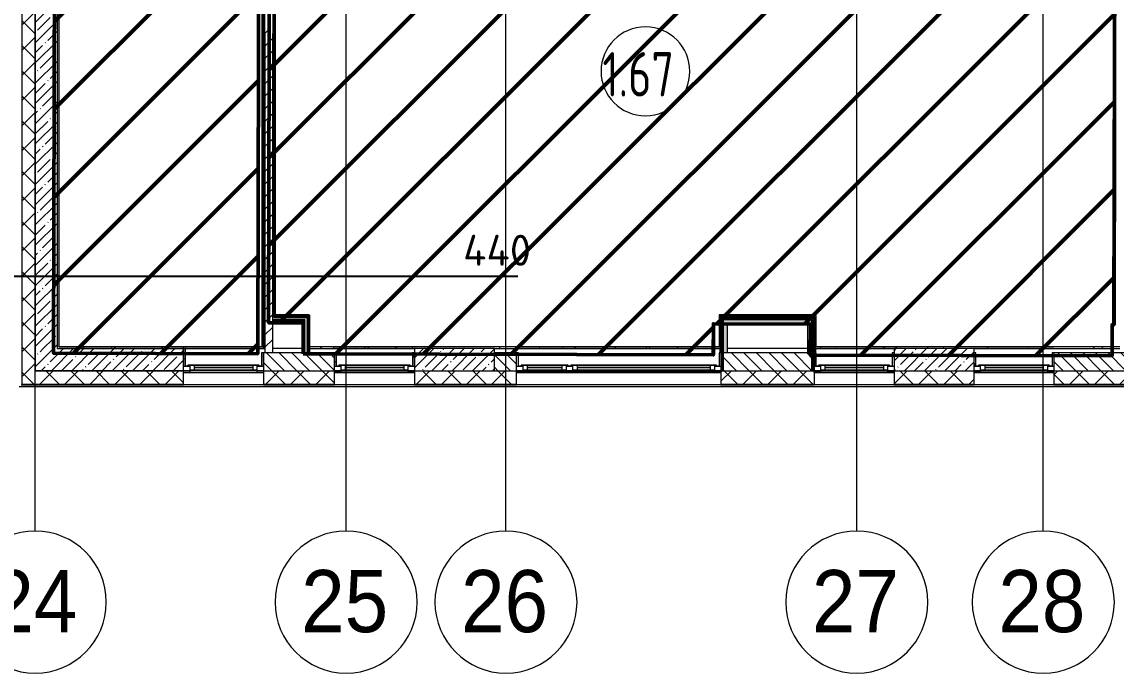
# Model space of a CAD drawing. Header units: millimetres. Extents: x -213547 to 415037, y -3642 to 106956.
# Drawn here: x 89274 to 101595, y -3642 to 3694 of the extents above; entities that cross this region are included whole.
import ezdxf

# ---------------------------------------------------------------- set-up
doc = ezdxf.new("R2010")
doc.units = ezdxf.units.MM
for name, color, linetype, lineweight in [('1)CF2', 3, 'Continuous', 30), ('10)FK4', 3, 'Continuous', 50), ('5.5) Перег WD5', 3, 'Continuous', 40), ('965 СКБ CF2', 5, 'Continuous', 50), ('A-AREA-IDEN', 7, 'Continuous', 9), ('A-FLOR', 7, 'Continuous', 9), ('A-GLAZ', 7, 'Continuous', 9), ('A-GLAZ-1', 7, 'Continuous', 5), ('A-WALL', 7, 'Continuous', 5), ('I-WALL', 7, 'Continuous', 5), ('S-COLS', 7, 'Continuous', 9), ('S-COLS-1', 7, 'Continuous', 5), ('Оси', 7, 'Continuous', 9), ('Оси-1', 7, 'Continuous', 20)]:
    doc.layers.add(name, color=color, linetype=linetype, lineweight=lineweight)
doc.layers.add('A-WALL-1', color=9, linetype='Continuous', lineweight=5, true_color=0x808080)
doc.layers.add('A-WALL-FNSH-1', color=9, linetype='Continuous', lineweight=5, true_color=0x808080)
doc.styles.add('Arial', font='arial.ttf', dxfattribs={"width": 0.9, "height": 700})
doc.styles.add('ISOCPEUR_1', font='isocpeur.ttf', dxfattribs={"height": 350})
doc.styles.add('СПДС', font='ГОСТ тип А.ttf', dxfattribs={"width": 0.9})
doc.dimstyles.new('ISO-2_0_0_9К_Средний_округл2', dxfattribs={"dimscale": 304.8, "dimtxt": 199.196235, "dimasz": 0.492126, "dimexe": 0.393701, "dimexo": 0, "dimgap": 0, "dimtad": 1, "dimdec": 0, "dimrnd": 10, "dimzin": 0, "dimdsep": 46, "dimtxsty": 'ISOCPEUR_1', "dimblk1": 'OBLIQUE', "dimblk2": 'OBLIQUE', "dimsah": 1, "dimcen": 0.09, "dimdle": 0.393701, "dimazin": 0, "dimtfac": 1, "dimtdec": 4, "dimtix": 1, "dimtmove": 0, "dimatfit": 3, "dimfxl": 1, "dimtvp": 1, "dimtolj": 1, "dimtzin": 0, "dimarcsym": 2})
pattern_1 = [(45, (64.7, -136.06), (-141.42136, 141.42136), []), (135, (64.7, -136.06), (-141.42136, -141.42136), [])]
pattern_2 = [(45, (64.7, -136.06), (-114.04925, 114.04925), []), (45, (178.75, -136.06), (-114.04925, 114.04925), [201.612, -40.322, 6.706, -33.617])]
pattern_3 = [(0, (64.7, -136.06), (243.84, 60.96), [20.117, -162.763, 20.117, -162.763, -975.36]), (0, (64.7, -136.06), (243.84, 60.96), [-365.76, 20.117, -345.643, 20.117, -162.763, -426.72]), (0, (64.7, -136.06), (243.84, 60.96), [-914.4, 20.117, -101.803, 20.117, -284.683]), (120, (156.14, -105.58), (-174.71291, 180.691634), [20.117, -162.763, 20.117, -162.763, -975.36]), (120, (156.14, -105.58), (-174.71291, 180.691634), [-365.76, 20.117, -345.643, 20.117, -162.763, -426.72]), (120, (156.14, -105.58), (-174.71291, 180.691634), [-914.4, 20.117, -101.803, 20.117, -284.683]), (240, (186.62, 16.34), (-69.12709, -241.651634), [20.117, -162.763, 20.117, -162.763, -975.36]), (240, (186.62, 16.34), (-69.12709, -241.651634), [-365.76, 20.117, -345.643, 20.117, -162.763, -426.72]), (240, (186.62, 16.34), (-69.12709, -241.651634), [-914.4, 20.117, -101.803, 20.117, -284.683])]
pattern_4 = [(45, (64.7, -136.06), (-212.132, 212.132), []), (135, (64.7, -136.06), (-212.132, -212.132), [])]

# ---------------------------------------------------------------- blocks, each defined once
blk = doc.blocks.new('120_Окно_СКБ_1Ст - 120_Окно_СКБ_1Ст 900х2500_h_ с форточкой-22876038-Объем проектирования 1 этажа')
at = {"layer": 'A-GLAZ'}
for p, q in [((-450, -127), (-450, -57)), ((-450, -57), (-380, -57)), ((-380, -57), (-380, -127)), ((380, -87), (-380, -87)), ((-380, -87), (-380, -127)), ((-330, -137), (-330, -87)), ((330, -137), (330, -87)), ((380, -127), (380, -57)), ((380, -57), (450, -57)), ((380, -127), (380, -87)), ((450, -57), (450, -127)), ((-380, -127), (-450, -127)), ((-380, -127), (-400, -127)), ((-400, -127), (-400, -137)), ((-400, -137), (400, -137)), ((400, -137), (-400, -137)), ((450, -127), (380, -127)), ((400, -127), (380, -127)), ((400, -137), (400, -127))]:
    blk.add_line(p, q, dxfattribs=at)
at = {"layer": 'A-GLAZ-1'}
for p, q in [((450, -57), (-450, -57)), ((-330, -107), (330, -107)), ((330, -117), (-330, -117)), ((-430, -127), (-400, -127)), ((400, -127), (430, -127))]:
    blk.add_line(p, q, dxfattribs=at)
blk = doc.blocks.new('120_Окно_СКБ_2Ст_Фрамуга сверху - 120_Окно_СКБ_2Ст_2300х2500_h_ ДОО-19727959-Объем проектирования 1 этажа')
at = {"layer": 'A-GLAZ'}
for p, q in [((-1150, -127), (-1150, -57)), ((-1150, -57), (-1080, -57)), ((-1080, -57), (-1080, -127)), ((520, -87), (-1080, -87)), ((-1080, -87), (-1080, -127)), ((-1030, -137), (-1030, -87)), ((470, -137), (470, -87)), ((520, -127), (520, -57)), ((520, -57), (590, -57)), ((520, -127), (520, -87)), ((590, -57), (590, -127)), ((1080, -87), (590, -87)), ((590, -87), (590, -127)), ((640, -137), (640, -87)), ((1030, -137), (1030, -87)), ((1080, -127), (1080, -57)), ((1080, -57), (1150, -57)), ((1080, -127), (1080, -87)), ((1150, -57), (1150, -127)), ((-1080, -127), (-1150, -127)), ((-1080, -127), (-1100, -127)), ((-1100, -127), (-1100, -137)), ((-1100, -137), (540, -137)), ((540, -137), (-1100, -137)), ((590, -127), (520, -127)), ((540, -127), (520, -127)), ((540, -137), (540, -127)), ((590, -127), (570, -127)), ((570, -127), (570, -137)), ((570, -137), (1100, -137)), ((1100, -137), (570, -137)), ((1150, -127), (1080, -127)), ((1100, -127), (1080, -127)), ((1100, -137), (1100, -127))]:
    blk.add_line(p, q, dxfattribs=at)
at = {"layer": 'A-GLAZ-1'}
for p, q in [((1150, -57), (-1150, -57)), ((-1080, -57), (1080, -57)), ((-1030, -107), (470, -107)), ((470, -117), (-1030, -117)), ((640, -107), (1030, -107)), ((1030, -117), (640, -117)), ((-1130, -127), (-1100, -127)), ((540, -127), (570, -127)), ((540, -127), (570, -127)), ((1100, -127), (1130, -127))]:
    blk.add_line(p, q, dxfattribs=at)
blk = doc.blocks.new('BSC_Колонна _Прямоугольная - 250х900-23282983-Объем проектирования 1 этажа')
at = {"layer": 'S-COLS-1'}
h = blk.add_hatch(dxfattribs=at)
h.set_pattern_fill('FP_91', color=256, style=0, pattern_type=2)
h.set_pattern_definition([(45, (-99480, -25), (-114.04925, 114.04925), []), (45, (-99365.95, -25), (-114.04925, 114.04925), [201.613, -40.323, 6.706, -33.617])])
h.paths.add_polyline_path([(450, -125), (450, 125), (-450, 125), (-450, -125)])
for p, q in [((450, 125), (-450, 125)), ((-450, 125), (-450, -125)), ((450, -125), (450, 125)), ((-450, -125), (450, -125))]:
    blk.add_line(p, q, dxfattribs=at)
blk = doc.blocks.new('BSC_Колонна _Прямоугольная - 250х900-V83-Объем проектирования 1 этажа')
at = {"layer": 'S-COLS-1'}
h = blk.add_hatch(dxfattribs=at)
h.set_pattern_fill('FP_98', color=256, style=0, pattern_type=2)
h.set_pattern_definition([(45, (-94080, -25), (-114.04925, 114.04925), []), (45, (-93965.95, -25), (-114.04925, 114.04925), [201.613, -40.323, 6.706, -33.617])])
h.paths.add_polyline_path([(-450, -125), (450, -125), (450, 125), (-450, 125), (-450, -34)])
for p, q in [((450, 125), (-450, 125)), ((-450, 125), (-450, -125)), ((450, -125), (450, 125)), ((-450, -125), (450, -125))]:
    blk.add_line(p, q, dxfattribs=at)
blk = doc.blocks.new('Ось сетки - D8-29747960-Объем проектирования 1 этажа')
at = {"layer": 'Оси-1'}
for start, end in [(360, 180), (180, 360)]:
    blk.add_arc((0, 0), 4, start, end, dxfattribs=at)
blk = doc.blocks.new('Марка_Помещения - Номер-25198446-Объем проектирования 1 этажа')
at = {"layer": 'A-AREA-IDEN'}
for start, end in [(360, 180), (180, 360)]:
    blk.add_arc((0, 0), 2.5, start, end, dxfattribs=at)
blk = doc.blocks.new('_Oblique')
at = {"color": 0, "linetype": 'ByBlock', "lineweight": -2}
blk.add_line((-0.5, -0.5), (0.5, 0.5), dxfattribs=at)
blk = doc.blocks.new('*D2019')
at = {"layer": '5.5) Перег WD5', "color": 0, "lineweight": -2, "transparency": 16777216}
for p, q in [((36372, 384), (36372, 949)), ((36812, 384), (36812, 949)), ((36252, 829), (36812, 829)), ((36812, 829), (94860, 829))]:
    blk.add_line(p, q, dxfattribs=at)
at = {"layer": 'Defpoints', "color": 0, "transparency": 16777216}
for p in [(36812, 829), (36372, 384), (36812, 384)]:
    blk.add_point(p, dxfattribs=at)
at = {"layer": '5.5) Перег WD5', "color": 0, "lineweight": -2, "transparency": 16777216, "xscale": 304.8, "yscale": 304.8, "zscale": 304.8, "rotation": 180}
blk.add_blockref('_Oblique', (36372, 829), dxfattribs=at)
at = {"layer": '5.5) Перег WD5', "color": 0, "lineweight": -2, "transparency": 16777216, "xscale": 304.8, "yscale": 304.8, "zscale": 304.8}
blk.add_blockref('_Oblique', (36812, 829), dxfattribs=at)
at = {"layer": '5.5) Перег WD5', "color": 0, "lineweight": 25, "transparency": 16777216, "insert": (94242, 1296), "char_height": 350, "width": 501.06, "attachment_point": 1, "line_spacing_factor": 1.149209, "style": 'ISOCPEUR_1'}
blk.add_mtext('\\A1;440', dxfattribs=at)

msp = doc.modelspace()

# ---------------------------------------------------------------- hatches: boundary and pattern name
at = {"layer": '1)CF2'}
h = msp.add_hatch(dxfattribs=at)
h.set_pattern_fill('ANSI31', color=256, scale=220)
h.paths.add_polyline_path([(91954.1, 10162.6), (89656.1, 10168), (89632.1, -39.9), (91930.1, -45.3)])
h = msp.add_hatch(dxfattribs=at)
h.set_pattern_fill('ANSI31', color=256, scale=220)
h.paths.add_polyline_path([(101581.8, 4920), (94201.8, 4937.4), (94205.2, 6377.4), (92067.2, 6382.4), (92052.9, 304.4), (92443.9, 303.5), (92443.1, -46.5), (97060.1, -57.4), (97060.9, 292.6), (98152.9, 290.1), (98152.1, -59.9), (101550.1, -67.9), (101550.9, 281.6), (101570.9, 281.5)])
at = {"layer": '965 СКБ CF2'}
h = msp.add_hatch(dxfattribs=at)
h.set_pattern_fill('ANSI31', color=256, scale=220)
h.paths.add_polyline_path([(91954.1, 10162.6), (89656.1, 10168), (89632.1, -39.9), (91930.1, -45.3)])
h = msp.add_hatch(dxfattribs=at)
h.set_pattern_fill('ANSI31', color=256, scale=220)
h.paths.add_polyline_path([(101581.8, 4920), (94201.8, 4937.4), (94205.2, 6377.4), (92067.2, 6382.4), (92052.9, 304.4), (92443.9, 303.5), (92443.1, -46.5), (97060.1, -57.4), (97060.9, 292.6), (98152.9, 290.1), (98152.1, -59.9), (101550.1, -67.9), (101550.9, 281.6), (101570.9, 281.5)])
at = {"layer": 'A-WALL'}
h = msp.add_hatch(dxfattribs=at)
h.set_pattern_fill('FP_24', color=256, style=0, pattern_type=2)
h.set_pattern_definition(pattern_1)
h.paths.add_polyline_path([(89424.7, -236.1), (89424.7, 7363.9), (89324.7, 7363.9), (89324.1, 7513.9), (89274.7, 7513.9), (89274.7, -236.1)])
h = msp.add_hatch(dxfattribs=at)
h.set_pattern_fill('FP_2', color=256, style=0, pattern_type=2)
h.set_pattern_definition([(135, (64.7, -136.06), (-70.71068, -70.71068), [])])
h.paths.add_polyline_path([(110794.7, -236.1), (111694.7, -236.1), (111694.7, -36.1), (110794.7, -36.1), (110794.7, -191.1)])
h.paths.add_polyline_path([(119394.7, -236.1), (119394.7, -36.1), (118894.7, -36.1), (118894.7, -236.1)])
h.paths.add_polyline_path([(117094.7, -236.1), (117094.7, -36.1), (116044.7, -36.1), (116044.7, -236.1)])
h.paths.add_polyline_path([(113494.7, -236.1), (113744.7, -236.1), (113744.7, -36.1), (113494.7, -36.1), (113494.7, -143.3)])
h.paths.add_polyline_path([(91994.7, -236.1), (92794.7, -236.1), (92794.7, -36.1), (91994.7, -36.1), (91994.7, -204.5)])
h.paths.add_polyline_path([(94594.7, -236.1), (94844.7, -236.1), (94844.7, -36.1), (94594.7, -36.1), (94594.7, -143.3)])
h.paths.add_polyline_path([(97169.7, -236.1), (98169.7, -236.1), (98169.7, -36.1), (97169.7, -36.1), (97169.7, -143.3)])
h.paths.add_polyline_path([(123794.7, -236.1), (123794.7, -36.1), (123594.7, -36.1), (123594.7, -236.1)])
h.paths.add_polyline_path([(109719.7, -236.1), (109894.7, -236.1), (109894.7, -36.1), (109544.7, -36.1), (109544.7, -236.1), (109634.7, -236.1)])
h.paths.add_polyline_path([(121194.7, -236.1), (121294.7, -236.1), (121294.7, -36.1), (121194.7, -36.1), (121194.7, -147)])
h.paths.add_polyline_path([(100894.7, -236.1), (101794.7, -236.1), (101794.7, -36.1), (100894.7, -36.1), (100894.7, -143.3)])
h.paths.add_polyline_path([(102694.7, -236.1), (102944.7, -236.1), (102944.7, -36.1), (102694.7, -36.1), (102694.7, -143.3)])
h.paths.add_polyline_path([(105244.7, -236.1), (106294.7, -236.1), (106294.7, -36.1), (105244.7, -36.1), (105244.7, -163.9)])
h = msp.add_hatch(dxfattribs=at)
h.set_pattern_fill('FP_24', color=256, style=0, pattern_type=2)
h.set_pattern_definition(pattern_1)
h.paths.add_polyline_path([(89274.7, -386.1), (91094.7, -386.1), (91094.7, -236.1), (89274.7, -236.1)])
h.paths.add_polyline_path([(123594.7, -386.1), (125144.7, -386.1), (125144.7, -236.1), (123594.7, -236.1), (123594.7, -254.1)])
h.paths.add_polyline_path([(121194.7, -386.1), (121294.7, -386.1), (121294.7, -236.1), (120294.7, -236.1), (120294.7, -386.1)])
h.paths.add_polyline_path([(116044.7, -386.1), (117094.7, -386.1), (117094.7, -236.1), (116044.7, -236.1)])
h.paths.add_polyline_path([(117994.7, -386.1), (119394.7, -386.1), (119394.7, -236.1), (117994.7, -236.1)])
h.paths.add_polyline_path([(113744.7, -386.1), (113744.7, -236.1), (112594.7, -236.1), (112594.7, -386.1), (113494.7, -386.1)])
h.paths.add_polyline_path([(109544.7, -386.1), (109894.7, -386.1), (109894.7, -236.1), (109544.7, -236.1)])
h.paths.add_polyline_path([(110794.7, -386.1), (111694.7, -386.1), (111694.7, -236.1), (110794.7, -236.1)])
h.paths.add_polyline_path([(107194.7, -386.1), (108094.7, -386.1), (108094.7, -236.1), (107194.7, -236.1)])
h.paths.add_polyline_path([(105244.7, -386.1), (106294.7, -386.1), (106294.7, -236.1), (105244.7, -236.1)])
h.paths.add_polyline_path([(100894.7, -386.1), (102944.7, -386.1), (102944.7, -236.1), (100894.7, -236.1), (100894.7, -346.6)])
h.paths.add_polyline_path([(99094.7, -386.1), (99994.7, -386.1), (99994.7, -236.1), (99094.7, -236.1), (99094.7, -329.3)])
h.paths.add_polyline_path([(97144.7, -386.1), (98194.7, -386.1), (98194.7, -236.1), (97144.7, -236.1), (97144.7, -310.5)])
h.paths.add_polyline_path([(94642.8, -386.1), (94844.7, -386.1), (94844.7, -236.1), (93694.7, -236.1), (93694.7, -386.1)])
h.paths.add_polyline_path([(92794.7, -386.1), (92794.7, -236.1), (91994.7, -236.1), (91994.7, -386.1), (92579.8, -386.1)])
at = {"layer": 'I-WALL'}
h = msp.add_hatch(dxfattribs=at)
h.set_pattern_fill('FP_191', color=256, style=0, pattern_type=2)
h.set_pattern_definition(pattern_3)
h.paths.add_polyline_path([(89674.7, 13.9), (89694.7, 13.9), (89694.7, 8045), (89682.7, 8045), (89682.7, 8015), (89674.7, 8015), (89674.7, 264.9)])
h.paths.add_polyline_path([(89694.7, 9495), (89694.7, 10242.9), (89674.7, 10243.9), (89675.5, 9525), (89682.7, 9525), (89682.7, 9495)])
h = msp.add_hatch(dxfattribs=at)
h.set_pattern_fill('FP_191', color=256, style=0, pattern_type=2)
h.set_pattern_definition(pattern_3)
h.paths.add_polyline_path([(92014.7, 33.9), (92014.5, 3563.9), (92006.7, 3563.9), (92006.7, 3593.9), (91994.7, 3593.9), (91994.7, 34.9)])
h.paths.add_polyline_path([(92006.7, 5043.9), (92006.7, 5073.9), (92014.7, 5073.9), (92014.7, 10263.9), (91994.7, 10263.9), (91994.7, 5043.9)])
h = msp.add_hatch(dxfattribs=at)
h.set_pattern_fill('FP_22', color=256, style=0, pattern_type=2)
h.set_pattern_definition([(45, (64.7, -136.06), (-70.71068, 70.71068), [])])
h.paths.add_polyline_path([(92014.7, -36.1), (92094.7, -36.1), (92094.7, 3618.9), (92014.7, 3618.9), (92014.7, -6.1)])
h.paths.add_polyline_path([(92064.7, 5018.9), (92094.7, 5018.9), (92094.7, 10263.9), (92014.7, 10263.1), (92014.7, 5018.9), (92047.1, 5018.9)])
h = msp.add_hatch(dxfattribs=at)
h.set_pattern_fill('FP_1', color=256, style=0, pattern_type=2)
h.set_pattern_definition(pattern_2)
h.paths.add_polyline_path([(89424.7, 13.9), (89674.7, 13.9), (89674.7, 7563.9), (89424.7, 7563.9), (89424.7, 4096.6)])
h = msp.add_hatch(dxfattribs=at)
h.set_pattern_fill('FP_191', color=256, style=0, pattern_type=2)
h.set_pattern_definition(pattern_3)
h.paths.add_polyline_path([(92094.7, 388.9), (92114.7, 388.9), (92114.7, 3593.9), (92102.7, 3593.9), (92102.7, 3563.9), (92094.7, 3563.9), (92094.7, 916.6)])
h.paths.add_polyline_path([(92102.7, 5043.9), (92114.7, 5043.9), (92114.7, 6462.9), (92094.7, 6483.9), (92095.1, 5073.9), (92102.7, 5073.9)])
h.paths.add_polyline_path([(92114.7, 6463.9), (92114.7, 6483.9), (92094.7, 6483.9)])
for points in [[(92094.7, 338.9), (92485.7, 338.9), (92485.7, 363.9), (92505.7, 363.9), (92505.7, 338.9), (92510.7, 338.9), (92509.2, 388.9), (92094.7, 386.7), (92094.7, 384.9)], [(92485.7, -36.1), (92510.7, -36.1), (92510.7, 13.9), (92505.7, 13.9), (92505.7, 33.9), (92510.7, 33.9), (92509.7, 338.9), (92505.7, 338.9), (92505.7, 313.9), (92485.7, 313.9), (92485.7, 338.9), (92460.7, 338.9), (92460.7, -36.1)], [(97169.7, -36.1), (97219.7, -36.1), (97219.7, 338.9), (97169.7, 338.9), (97169.7, -22.8)], [(98169.7, 288.9), (98169.7, 338.9), (97219.7, 338.9), (97221.6, 288.9), (98119.7, 288.9)], [(98169.7, -36.1), (98169.7, 288.9), (98119.7, 288.9), (98119.7, -36.1)]]:
    msp.add_hatch(color=256, dxfattribs=at).paths.add_polyline_path(points)
h = msp.add_hatch(dxfattribs=at)
h.set_pattern_fill('FP_191', color=256, style=0, pattern_type=2)
h.set_pattern_definition(pattern_3)
h.paths.add_polyline_path([(97124.7, 33.9), (97144.7, 34), (97144.7, 383.9), (97124.7, 383.9), (97124.7, 41.5)])
h = msp.add_hatch(dxfattribs=at)
h.set_pattern_fill('FP_191', color=256, style=0, pattern_type=2)
h.set_pattern_definition(pattern_3)
h.paths.add_polyline_path([(97144.7, 363.9), (98214.7, 363.9), (98214.7, 383.9), (97144.7, 383.9)])
h = msp.add_hatch(dxfattribs=at)
h.set_pattern_fill('FP_192', color=256, style=0, pattern_type=2)
h.set_pattern_definition(pattern_4)
h.paths.add_polyline_path([(92094.7, 326.4), (92460.7, 326.4), (92460.7, 338.9), (92094.7, 338.9)])
h = msp.add_hatch(dxfattribs=at)
h.set_pattern_fill('FP_192', color=256, style=0, pattern_type=2)
h.set_pattern_definition(pattern_4)
h.paths.add_polyline_path([(92448.2, 313.9), (92448.2, 326.4), (92094.7, 326.4), (92094.7, 313.9), (92435.7, 313.9)])
h = msp.add_hatch(dxfattribs=at)
h.set_pattern_fill('FP_192', color=256, style=0, pattern_type=2)
h.set_pattern_definition(pattern_4)
h.paths.add_polyline_path([(92448.2, -36.1), (92448.2, 313.9), (92435.7, 313.9), (92435.7, -36.1)])
h = msp.add_hatch(dxfattribs=at)
h.set_pattern_fill('FP_192', color=256, style=0, pattern_type=2)
h.set_pattern_definition(pattern_4)
h.paths.add_polyline_path([(92448.2, -36.1), (92460.7, -36.1), (92460.7, 326.4), (92448.2, 326.4), (92448.2, -11.8)])
h = msp.add_hatch(dxfattribs=at)
h.set_pattern_fill('FP_192', color=256, style=0, pattern_type=2)
h.set_pattern_definition(pattern_4)
h.paths.add_polyline_path([(97144.7, -236.1), (97157.2, -236.1), (97157.2, 363.9), (97144.7, 363.9), (97144.7, -184.1)])
h = msp.add_hatch(dxfattribs=at)
h.set_pattern_fill('FP_192', color=256, style=0, pattern_type=2)
h.set_pattern_definition(pattern_4)
h.paths.add_polyline_path([(98194.7, 351.4), (98194.7, 363.9), (97157.2, 363.9), (97157.2, 351.4), (98182.2, 351.4)])
h = msp.add_hatch(dxfattribs=at)
h.set_pattern_fill('FP_192', color=256, style=0, pattern_type=2)
h.set_pattern_definition(pattern_4)
h.paths.add_polyline_path([(97157.2, -236.1), (97169.7, -236.1), (97169.7, 351.4), (97157.2, 351.4), (97157.2, -184.1)])
h = msp.add_hatch(dxfattribs=at)
h.set_pattern_fill('FP_192', color=256, style=0, pattern_type=2)
h.set_pattern_definition(pattern_4)
h.paths.add_polyline_path([(98182.2, 338.9), (98182.2, 351.4), (97169.7, 351.4), (97169.7, 338.9), (98169.7, 338.9)])
h = msp.add_hatch(dxfattribs=at)
h.set_pattern_fill('FP_192', color=256, style=0, pattern_type=2)
h.set_pattern_definition(pattern_4)
h.paths.add_polyline_path([(98182.2, -236.1), (98182.2, 338.9), (98169.7, 338.9), (98169.7, -236.1)])
h = msp.add_hatch(dxfattribs=at)
h.set_pattern_fill('FP_192', color=256, style=0, pattern_type=2)
h.set_pattern_definition(pattern_4)
h.paths.add_polyline_path([(98182.2, -236.1), (98194.7, -236.1), (98194.7, 351.4), (98182.2, 351.4), (98182.2, -184.1)])
h = msp.add_hatch(dxfattribs=at)
h.set_pattern_fill('FP_191', color=256, style=0, pattern_type=2)
h.set_pattern_definition(pattern_3)
h.paths.add_polyline_path([(98214.7, 34.4), (98214.7, 363.9), (98194.7, 363.9), (98194.7, 34.4), (98204.7, 34.4)])
h = msp.add_hatch(dxfattribs=at)
h.set_pattern_fill('FP_1', color=256, style=0, pattern_type=2)
h.set_pattern_definition(pattern_2)
h.paths.add_polyline_path([(90516.7, -236.1), (91094.7, -236.1), (91094.7, 13.9), (89424.7, 13.9), (89424.7, -236.1)])
h = msp.add_hatch(dxfattribs=at)
h.set_pattern_fill('FP_191', color=256, style=0, pattern_type=2)
h.set_pattern_definition(pattern_3)
h.paths.add_polyline_path([(89694.7, 13.9), (91094.7, 13.9), (91094.7, 33.9), (89695.7, 33.9)])
h.paths.add_polyline_path([(92014.7, 13.9), (92014.7, 33.9), (91994.7, 33.9), (91994.7, 13.9)])
h = msp.add_hatch(dxfattribs=at)
h.set_pattern_fill('FP_191', color=256, style=0, pattern_type=2)
h.set_pattern_definition(pattern_3)
h.paths.add_polyline_path([(91094.7, -184.1), (91114.7, -184.1), (91114.7, 13.9), (91094.7, 13.9), (91094.7, -143.3)])
h = msp.add_hatch(dxfattribs=at)
h.set_pattern_fill('FP_191', color=256, style=0, pattern_type=2)
h.set_pattern_definition(pattern_3)
h.paths.add_polyline_path([(96705.9, 13.9), (97144.7, 13.9), (97144.7, 33.9), (92505.7, 33.9), (92505.7, 13.9), (96190.1, 13.9)])
h = msp.add_hatch(dxfattribs=at)
h.set_pattern_fill('FP_191', color=256, style=0, pattern_type=2)
h.set_pattern_definition(pattern_3)
h.paths.add_polyline_path([(101347.8, 13.9), (101634.7, 13.9), (101634.7, 33.9), (98214.7, 33.9), (98214.7, 13.9), (100832, 13.9)])
h = msp.add_hatch(dxfattribs=at)
h.set_pattern_fill('FP_191', color=256, style=0, pattern_type=2)
h.set_pattern_definition(pattern_3)
h.paths.add_polyline_path([(91994.7, -184.1), (91994.7, -36.1), (91974.7, -36.1), (91974.7, -184.1)])
h = msp.add_hatch(dxfattribs=at)
h.set_pattern_fill('FP_191', color=256, style=0, pattern_type=2)
h.set_pattern_definition(pattern_3)
h.paths.add_polyline_path([(92814.7, -184.1), (92814.7, -36.1), (92794.7, -36.1), (92794.7, -184.1)])
h = msp.add_hatch(dxfattribs=at)
h.set_pattern_fill('FP_191', color=256, style=0, pattern_type=2)
h.set_pattern_definition(pattern_3)
h.paths.add_polyline_path([(93694.7, -184.1), (93694.7, -36.1), (93674.7, -36.1), (93674.7, -184.1)])
h = msp.add_hatch(dxfattribs=at)
h.set_pattern_fill('FP_191', color=256, style=0, pattern_type=2)
h.set_pattern_definition(pattern_3)
h.paths.add_polyline_path([(94864.7, -184.1), (94864.7, -36.1), (94844.7, -36.1), (94844.7, -184.1)])
h = msp.add_hatch(dxfattribs=at)
h.set_pattern_fill('FP_191', color=256, style=0, pattern_type=2)
h.set_pattern_definition(pattern_3)
h.paths.add_polyline_path([(98214.7, -184.1), (98214.7, -36.1), (98194.7, -36.1), (98194.7, -184.1)])
h = msp.add_hatch(dxfattribs=at)
h.set_pattern_fill('FP_191', color=256, style=0, pattern_type=2)
h.set_pattern_definition(pattern_3)
h.paths.add_polyline_path([(99074.7, -184.1), (99094.7, -184.1), (99094.7, -36.1), (99074.7, -36.1), (99074.7, -174.1)])
h = msp.add_hatch(dxfattribs=at)
h.set_pattern_fill('FP_191', color=256, style=0, pattern_type=2)
h.set_pattern_definition(pattern_3)
h.paths.add_polyline_path([(100014.7, -184.1), (100014.7, -36.1), (99994.7, -36.1), (99994.7, -184.1)])
h = msp.add_hatch(dxfattribs=at)
h.set_pattern_fill('FP_191', color=256, style=0, pattern_type=2)
h.set_pattern_definition(pattern_3)
h.paths.add_polyline_path([(100894.7, -184.1), (100894.7, -36.1), (100874.7, -36.1), (100874.7, -184.1)])

# ---------------------------------------------------------------- linework, layer by layer
msp.add_lwpolyline([(91999.5, 3538.5), (92002.8, 4938.5)])
at = {"layer": '10)FK4'}
for points in [[(91992.7, 34.9), (91993.7, 10243.9), (89694.7, 10243.9)], [(91993.7, 34.9), (91994.7, 10243.9), (89695.7, 10243.9)], [(92113.7, 363.9), (92114.7, 567.6), (92114.7, 6462.9), (94252.7, 6483.9), (94273.7, 5263.9)], [(92114.7, 363.9), (92115.7, 567.6), (92115.7, 6462.9), (94253.7, 6483.9), (94274.7, 5263.9)]]:
    msp.add_lwpolyline(points, dxfattribs=at)
at = {"layer": '10)FK4', "flags": 128}
for points in [[(91953.3, 10162.6), (89655.3, 10168), (89631.4, -39.9), (91929.3, -45.3)], [(91954.1, 10162.6), (89656.1, 10168), (89632.1, -39.9), (91930.1, -45.3)], [(92442.3, -46.5), (97059.3, -57.4), (97060.2, 292.6), (98152.1, 290.1), (98151.3, -59.9), (101549.3, -67.9), (101550.1, 281.6), (101570.1, 281.5), (101581, 4920), (94201, 4937.4), (94204.4, 6377.4), (92066.4, 6382.4), (92052.2, 304.4), (92443.2, 303.5)], [(92443.1, -46.5), (97060.1, -57.4), (97060.9, 292.6), (98152.9, 290.1), (98152.1, -59.9), (101550.1, -67.9), (101550.9, 281.6), (101570.9, 281.5), (101581.8, 4920), (94201.8, 4937.4), (94205.2, 6377.4), (92067.2, 6382.4), (92052.9, 304.4), (92443.9, 303.5)]]:
    msp.add_lwpolyline(points, close=True, dxfattribs=at)
at = {"layer": '5.5) Перег WD5'}
for points in [[(92505.7, -36.1), (92505.7, 384.9), (92094.7, 384.9)], [(98194.7, -36.1), (98194.7, 363.9), (97144.7, 363.9), (97144.7, -36.1)]]:
    msp.add_lwpolyline(points, dxfattribs=at)
at = {"layer": 'A-FLOR'}
for p, q in [((89694.7, 33.9), (89694.7, 7394.8)), ((91994.7, 34.9), (91994.7, 3668.9)), ((92006.7, 3593.9), (91994.7, 3593.9)), ((92114.7, 3593.9), (92102.7, 3593.9)), ((92114.7, 388.9), (92114.7, 3593.9)), ((98204.7, 393.9), (97124.7, 393.9)), ((97124.7, 393.9), (97124.7, 33.9)), ((98204.7, 383.9), (98204.7, 393.9)), ((91994.7, 33.9), (89695.7, 33.9)), ((92435.7, 13.9), (92094.7, 13.9)), ((97124.7, 33.9), (92510.7, 33.9)), ((98119.7, 13.9), (97221.6, 13.9)), ((101634.7, 33.9), (98214.7, 33.9))]:
    msp.add_line(p, q, dxfattribs=at)
at = {"layer": 'A-WALL'}
for p, q in [((89274.7, 7513.9), (89274.7, -386.1)), ((92114.7, 3593.9), (92114.7, 3593.9)), ((92505.7, 383.9), (92505.7, 33.9)), ((92460.7, 338.9), (92094.7, 338.9)), ((92448.2, 326.4), (92094.7, 326.4)), ((92448.2, -36.1), (92448.2, 326.4)), ((92460.7, -36.1), (92460.7, 338.9)), ((97144.7, 13.9), (97144.7, 363.9)), ((97157.2, 351.4), (97157.2, -236.1)), ((98182.2, 351.4), (97157.2, 351.4)), ((97169.7, 338.9), (97169.7, -236.1)), ((98169.7, 338.9), (97169.7, 338.9)), ((98169.7, -236.1), (98169.7, 338.9)), ((98182.2, -236.1), (98182.2, 351.4)), ((89695.7, 33.9), (89694.7, 33.9)), ((91994.7, 34.9), (91994.7, 33.9)), ((91994.7, -236.1), (92794.7, -236.1)), ((91994.7, -236.1), (93694.7, -236.1)), ((94594.7, -236.1), (94844.7, -236.1)), ((94594.7, -236.1), (99094.7, -236.1)), ((97169.7, -236.1), (98169.7, -236.1)), ((99994.7, -236.1), (101794.7, -236.1)), ((100894.7, -236.1), (101794.7, -236.1)), ((108094.7, -416.1), (89244.7, -416.1)), ((89271.7, -389.1), (91094.7, -389.1)), ((89274.7, -386.1), (91094.7, -386.1)), ((91994.7, -394.1), (91094.7, -394.1)), ((91994.7, -386.1), (92794.7, -386.1)), ((91994.7, -389.1), (92794.7, -389.1)), ((93694.7, -394.1), (92794.7, -394.1)), ((93694.7, -386.1), (94844.7, -386.1)), ((93694.7, -389.1), (94844.7, -389.1)), ((97144.7, -394.1), (94844.7, -394.1)), ((97144.7, -386.1), (98194.7, -386.1)), ((97144.7, -389.1), (98194.7, -389.1)), ((99094.7, -394.1), (98194.7, -394.1)), ((99094.7, -386.1), (99994.7, -386.1)), ((99094.7, -389.1), (99994.7, -389.1)), ((100894.7, -394.1), (99994.7, -394.1)), ((100894.7, -386.1), (102944.7, -386.1)), ((100894.7, -389.1), (102944.7, -389.1))]:
    msp.add_line(p, q, dxfattribs=at)
at = {"layer": 'A-WALL-1'}
for p, q in [((89424.7, 8015), (89424.7, -236.1)), ((89674.7, 13.9), (89674.7, 8015)), ((92006.7, 3593.9), (91994.7, 3593.9)), ((92114.7, 3593.9), (92102.7, 3593.9)), ((92014.7, -36.1), (92014.7, 3563.9)), ((92094.7, 3563.9), (92094.7, -36.1)), ((92510.7, 388.9), (92094.7, 388.9)), ((92114.7, 383.9), (92114.7, 363.9)), ((92510.7, -36.1), (92510.7, 388.9)), ((98214.7, 383.9), (97124.7, 383.9)), ((92094.7, 313.9), (92435.7, 313.9)), ((92114.7, 363.9), (92485.7, 363.9)), ((92435.7, 313.9), (92435.7, -36.1)), ((92485.7, 363.9), (92485.7, -36.1)), ((98194.7, 363.9), (97144.7, 363.9)), ((97219.7, -36.1), (97219.7, 288.9)), ((97219.7, 288.9), (98119.7, 288.9)), ((98119.7, 288.9), (98119.7, -36.1)), ((98194.7, 363.9), (98194.7, -386.1)), ((89674.7, 13.9), (91114.7, 13.9)), ((91094.7, -386.1), (91094.7, 33.9)), ((91114.7, -184.1), (91114.7, 13.9)), ((91994.7, 33.9), (91994.7, 13.9)), ((91994.7, 13.9), (92014.7, 13.9)), ((92505.7, -36.1), (92505.7, 13.9)), ((92505.7, 13.9), (93694.7, 13.9)), ((94594.7, 13.9), (97144.7, 13.9)), ((97144.7, 13.9), (97144.7, -386.1)), ((98214.7, 33.9), (98214.7, 34.9)), ((98214.7, 13.9), (99094.7, 13.9)), ((98214.7, -184.1), (98214.7, 13.9)), ((99994.7, 13.9), (101634.7, 13.9)), ((91974.7, -36.1), (91974.7, -184.1)), ((91994.7, -36.1), (91974.7, -36.1)), ((92794.7, -36.1), (91994.7, -36.1)), ((91994.7, -36.1), (91994.7, -386.1)), ((92794.7, -386.1), (92794.7, -36.1)), ((92814.7, -36.1), (92794.7, -36.1)), ((92814.7, -184.1), (92814.7, -36.1)), ((93674.7, -36.1), (93674.7, -184.1)), ((93694.7, -36.1), (93674.7, -36.1)), ((94844.7, -36.1), (94594.7, -36.1)), ((94844.7, -386.1), (94844.7, -36.1)), ((94864.7, -36.1), (94844.7, -36.1)), ((94864.7, -184.1), (94864.7, -36.1)), ((97124.7, -36.1), (97124.7, -184.1)), ((97144.7, -36.1), (97124.7, -36.1)), ((98169.7, -36.1), (97169.7, -36.1)), ((98194.7, -36.1), (98214.7, -36.1)), ((98214.7, -36.1), (98194.7, -36.1)), ((98214.7, -36.1), (98194.7, -36.1)), ((99094.7, -36.1), (99074.7, -36.1)), ((99074.7, -36.1), (99074.7, -184.1)), ((99094.7, -36.1), (99074.7, -36.1)), ((100014.7, -36.1), (99994.7, -36.1)), ((100014.7, -184.1), (100014.7, -36.1)), ((100874.7, -36.1), (100874.7, -184.1)), ((100894.7, -36.1), (100874.7, -36.1)), ((101794.7, -36.1), (100894.7, -36.1)), ((100894.7, -36.1), (100894.7, -386.1)), ((91994.7, -236.1), (89424.7, -236.1)), ((89424.7, -236.1), (91094.7, -236.1)), ((91094.7, -184.1), (91114.7, -184.1)), ((91974.7, -184.1), (91994.7, -184.1)), ((92794.7, -184.1), (92814.7, -184.1)), ((93674.7, -184.1), (93694.7, -184.1)), ((93694.7, -236.1), (93694.7, -386.1)), ((94844.7, -184.1), (94864.7, -184.1)), ((97124.7, -184.1), (97144.7, -184.1)), ((98194.7, -184.1), (98214.7, -184.1)), ((98194.7, -184.1), (98214.7, -184.1)), ((99074.7, -184.1), (99094.7, -184.1)), ((99074.7, -184.1), (99094.7, -184.1)), ((99094.7, -236.1), (99094.7, -386.1)), ((99994.7, -184.1), (100014.7, -184.1)), ((99994.7, -386.1), (99994.7, -236.1)), ((100874.7, -184.1), (100894.7, -184.1))]:
    msp.add_line(p, q, dxfattribs=at)
at = {"layer": 'A-WALL-FNSH-1'}
for p, q in [((89695.7, 34.9), (89695.7, 8070)), ((91994.7, 3618.9), (91993.7, 3618.9)), ((91993.7, 3618.9), (91993.7, 34.9)), ((92114.7, 3618.9), (92114.7, 3593.9)), ((92115.7, 3618.9), (92114.7, 3618.9)), ((92115.7, 384.9), (92115.7, 3618.9)), ((92114.7, 388.9), (92114.7, 383.9)), ((92114.7, 383.9), (92505.7, 383.9)), ((92506.7, 384.9), (92115.7, 384.9)), ((92506.7, 34.9), (92506.7, 384.9)), ((97123.7, 384.9), (97123.7, 34.9)), ((98215.7, 384.9), (97123.7, 384.9)), ((98214.7, 383.9), (98214.7, 34.9)), ((98215.7, 34.9), (98215.7, 384.9)), ((89695.7, 34.9), (91994.7, 34.9)), ((91115.7, 13.9), (91114.7, 13.9)), ((91115.7, -184.1), (91115.7, 13.9)), ((92505.7, 33.9), (92510.7, 33.9)), ((92794.7, 34.9), (92506.7, 34.9)), ((92794.7, 33.9), (92794.7, 34.9)), ((94844.7, 34.9), (93694.7, 34.9)), ((93694.7, 34.9), (93694.7, 33.9)), ((94844.7, 33.9), (94844.7, 34.9)), ((98214.7, 34.9), (98215.7, 34.9)), ((99994.7, 34.9), (99094.7, 34.9)), ((99094.7, 34.9), (99094.7, 33.9)), ((99994.7, 33.9), (99994.7, 34.9)), ((101613.7, 34.9), (100894.7, 34.9)), ((100894.7, 34.9), (100894.7, 33.9)), ((91973.7, -36.1), (91973.7, -184.1)), ((91974.7, -36.1), (91973.7, -36.1)), ((92815.7, -36.1), (92814.7, -36.1)), ((92815.7, -184.1), (92815.7, -36.1)), ((93673.7, -36.1), (93673.7, -184.1)), ((93674.7, -36.1), (93673.7, -36.1)), ((94865.7, -36.1), (94864.7, -36.1)), ((94865.7, -184.1), (94865.7, -36.1)), ((97123.7, -36.1), (97123.7, -184.1)), ((97124.7, -36.1), (97123.7, -36.1)), ((98215.7, -36.1), (98214.7, -36.1)), ((98215.7, -36.1), (98214.7, -36.1)), ((98215.7, -184.1), (98215.7, -36.1)), ((99074.7, -36.1), (99073.7, -36.1)), ((99073.7, -36.1), (99073.7, -184.1)), ((99074.7, -36.1), (99073.7, -36.1)), ((100015.7, -36.1), (100014.7, -36.1)), ((100015.7, -184.1), (100015.7, -36.1)), ((100873.7, -36.1), (100873.7, -184.1)), ((100874.7, -36.1), (100873.7, -36.1)), ((91114.7, -184.1), (91115.7, -184.1)), ((91973.7, -184.1), (91974.7, -184.1)), ((92814.7, -184.1), (92815.7, -184.1)), ((93673.7, -184.1), (93674.7, -184.1)), ((94864.7, -184.1), (94865.7, -184.1)), ((97123.7, -184.1), (97124.7, -184.1)), ((98214.7, -184.1), (98215.7, -184.1)), ((98214.7, -184.1), (98215.7, -184.1)), ((99073.7, -184.1), (99074.7, -184.1)), ((99073.7, -184.1), (99074.7, -184.1)), ((100014.7, -184.1), (100015.7, -184.1)), ((100873.7, -184.1), (100874.7, -184.1)), ((89266.7, -394.1), (91094.7, -394.1)), ((91094.7, -394.1), (91094.7, -386.1)), ((91994.7, -386.1), (91994.7, -394.1)), ((91994.7, -394.1), (92794.7, -394.1)), ((92794.7, -394.1), (92794.7, -386.1)), ((93694.7, -386.1), (93694.7, -394.1)), ((93694.7, -394.1), (94844.7, -394.1)), ((94844.7, -394.1), (94844.7, -386.1)), ((97144.7, -386.1), (97144.7, -394.1)), ((97144.7, -394.1), (98194.7, -394.1)), ((98194.7, -394.1), (98194.7, -386.1)), ((99094.7, -386.1), (99094.7, -394.1)), ((99094.7, -394.1), (99994.7, -394.1)), ((99994.7, -394.1), (99994.7, -386.1)), ((100894.7, -386.1), (100894.7, -394.1)), ((100894.7, -394.1), (102944.7, -394.1))]:
    msp.add_line(p, q, dxfattribs=at)
at = {"layer": 'I-WALL'}
for p, q in [((91115.7, 13.9), (91994.7, 13.9)), ((91994.7, 33.9), (91994.7, 33.9)), ((92794.7, 34.9), (93694.7, 34.9)), ((94844.7, 34.9), (97122.8, 34.9)), ((97122.8, 34.9), (97122.8, 33.9)), ((97219.7, 13.9), (97221.6, 13.9)), ((98215.7, 34.9), (99094.7, 34.9)), ((99994.7, 34.9), (100894.7, 34.9)), ((91994.7, -236.1), (91094.7, -236.1)), ((93694.7, -236.1), (92794.7, -236.1)), ((97144.7, -236.1), (94844.7, -236.1)), ((99094.7, -236.1), (98194.7, -236.1)), ((100894.7, -236.1), (99994.7, -236.1))]:
    msp.add_line(p, q, dxfattribs=at)
at = {"layer": 'Оси'}
for points in [[(100774.7, -2042.3), (100774.7, 2957.7), (100774.7, 16892.2), (100774.7, 21892.2)], [(89424.7, -2042.3), (89424.7, 2957.7), (89424.7, 16779), (89424.7, 21779)], [(92924.7, -2042.3), (92924.7, 2957.7), (92924.7, 16779), (92924.7, 21779)], [(94724.7, -2042.3), (94724.7, 2957.7), (94724.7, 16779), (94724.7, 21779)], [(98674.7, -2042.3), (98674.7, 2957.7), (98674.7, 16779), (98674.7, 21779)]]:
    msp.add_lwpolyline(points, dxfattribs=at)

# ---------------------------------------------------------------- block references
at = {"layer": 'A-AREA-IDEN', "xscale": 199.9999999999999, "yscale": 199.9999999999999, "zscale": 199.9999999999999}
msp.add_blockref('Марка_Помещения - Номер-25198446-Объем проектирования 1 этажа', (96295.6, 3136.5), dxfattribs=at)
at = {"layer": 'A-GLAZ', "color": 3, "rotation": 180}
for name, p in [('120_Окно_СКБ_1Ст - 120_Окно_СКБ_1Ст 900х2500_h_ с форточкой-22876038-Объем проектирования 1 этажа', (91544.7, -311.1)), ('120_Окно_СКБ_1Ст - 120_Окно_СКБ_1Ст 900х2500_h_ с форточкой-22876038-Объем проектирования 1 этажа', (93244.7, -311.1)), ('120_Окно_СКБ_2Ст_Фрамуга сверху - 120_Окно_СКБ_2Ст_2300х2500_h_ ДОО-19727959-Объем проектирования 1 этажа', (95994.7, -311.1)), ('120_Окно_СКБ_1Ст - 120_Окно_СКБ_1Ст 900х2500_h_ с форточкой-22876038-Объем проектирования 1 этажа', (98644.7, -311.1)), ('120_Окно_СКБ_1Ст - 120_Окно_СКБ_1Ст 900х2500_h_ с форточкой-22876038-Объем проектирования 1 этажа', (100444.7, -311.1))]:
    msp.add_blockref(name, p, dxfattribs=at)
at = {"layer": 'S-COLS'}
for name, p in [('BSC_Колонна _Прямоугольная - 250х900-V83-Объем проектирования 1 этажа', (94144.7, -111.1)), ('BSC_Колонна _Прямоугольная - 250х900-23282983-Объем проектирования 1 этажа', (99544.7, -111.1))]:
    msp.add_blockref(name, p, dxfattribs=at)
at = {"layer": 'Оси-1', "xscale": 199.9999999999999, "yscale": 199.9999999999999, "zscale": 199.9999999999999}
for p in [(89424.7, -2842.3), (92924.7, -2842.3), (94724.7, -2842.3), (98674.7, -2842.3), (100774.7, -2842.3)]:
    msp.add_blockref('Ось сетки - D8-29747960-Объем проектирования 1 этажа', p, dxfattribs=at)

# ---------------------------------------------------------------- texts
at = {"layer": 'A-AREA-IDEN', "insert": (95811.8, 3353.6), "char_height": 500, "width": 1212.151, "attachment_point": 1, "style": 'СПДС'}
msp.add_mtext('1.67', dxfattribs=at)
at = {"layer": 'Оси', "char_height": 700, "width": 1212.151, "attachment_point": 1, "style": 'Arial'}
for s, insert in [('24', (88919.5, -2481)), ('25', (92419.5, -2481)), ('26', (94219.5, -2481)), ('27', (98169.5, -2481)), ('28', (100269.5, -2481))]:
    msp.add_mtext(s, dxfattribs=dict(at, insert=insert))

# ---------------------------------------------------------------- dimensions: what is measured, and where the dimension line sits
at = {"layer": '5.5) Перег WD5', "color": 18, "lineweight": 25, "true_color": 0x000000}
dim = msp.add_linear_dim(base=(36812.4, 829.2), p1=(36372.4, 383.9), p2=(36812.4, 383.9), dimstyle='ISO-2_0_0_9К_Средний_округл2', override={"dimasz": 1, "dimpost": '<>', "dimtxsty": 'ISOCPEUR_1', "dimfxl": 440.000113}, dxfattribs=at)
dim.commit()
dim.dimension.update_dxf_attribs({"geometry": '*D2019', "text_midpoint": (94492.8, 829.2), "dimtype": 160})

doc.saveas('drawing.dxf')
